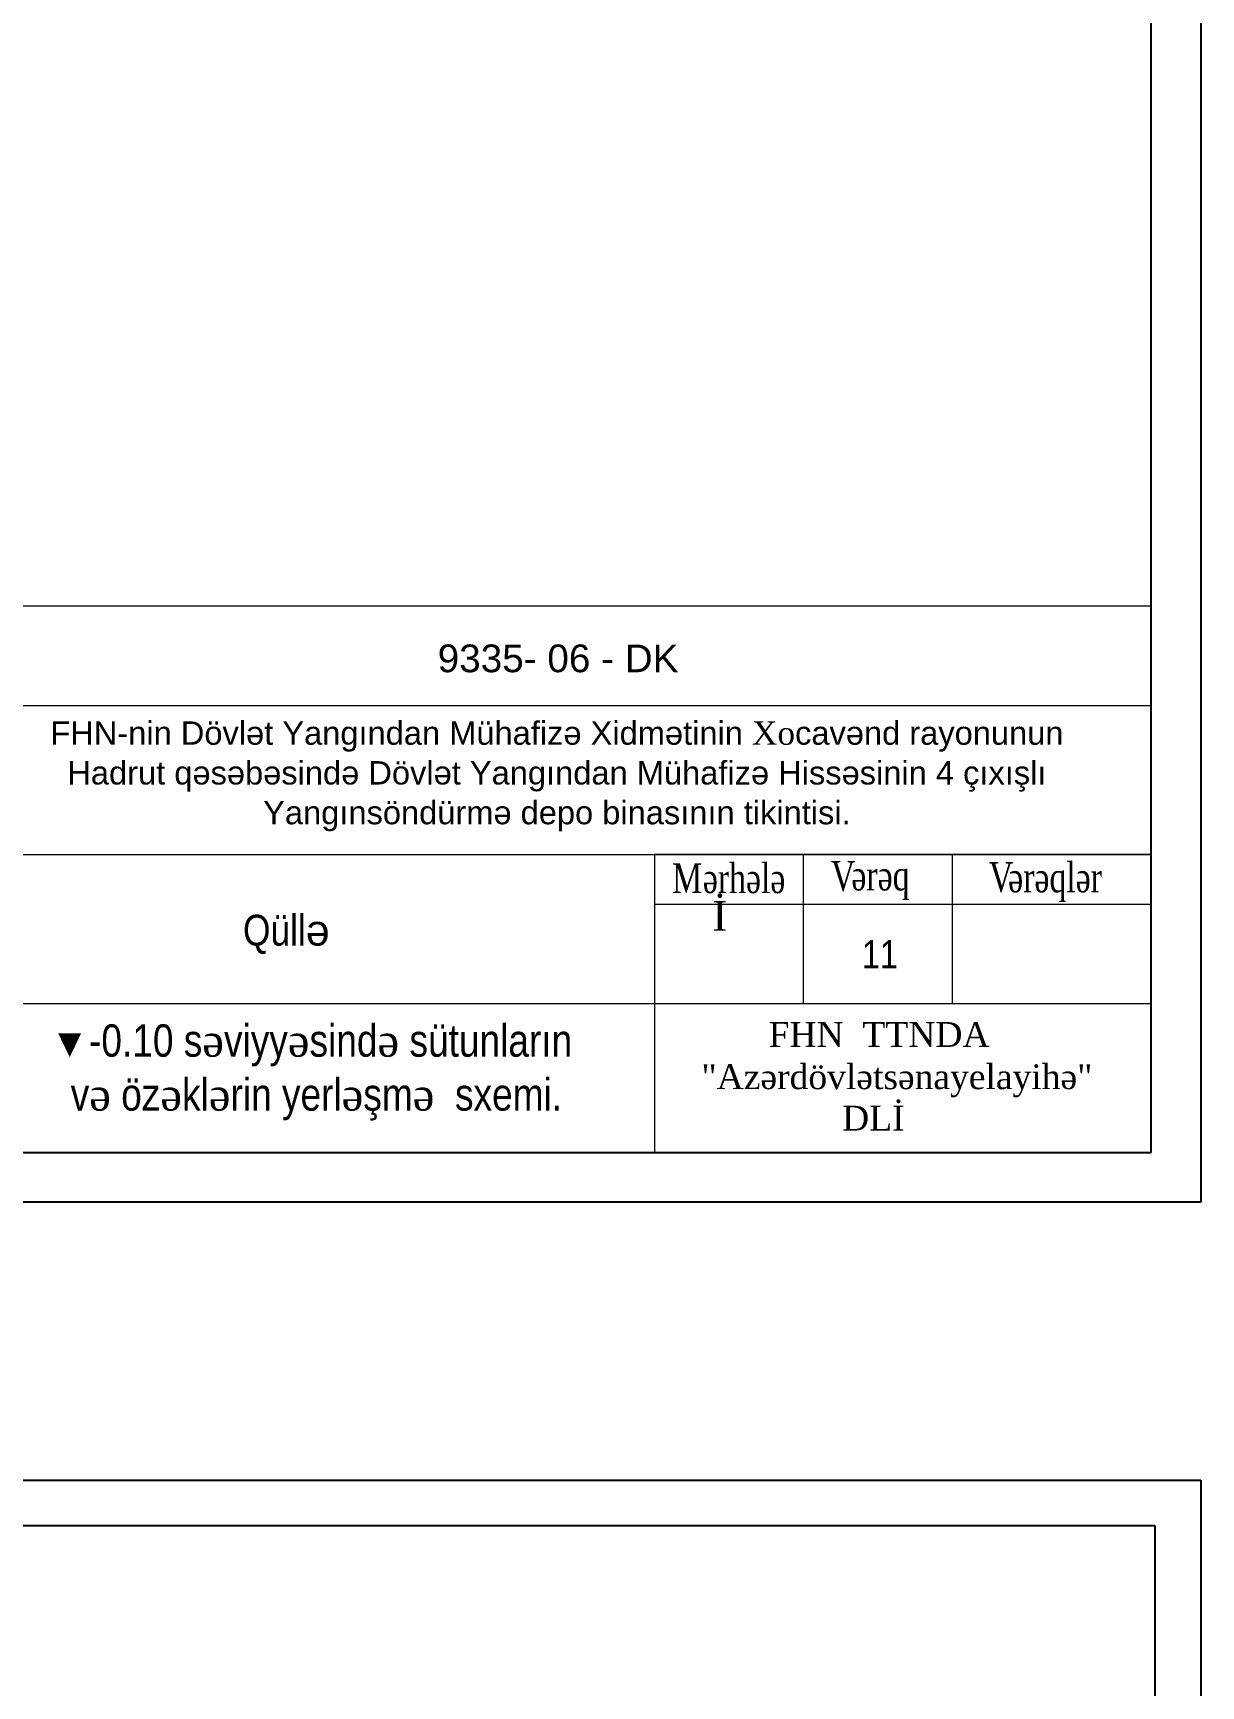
# Model space of a CAD drawing. Header units: millimetres. Extents: x -149347 to 251215, y -2929184 to -2541447.
# Drawn here: x 3249 to 14082, y -2612233 to -2596902 of the extents above; entities that cross this region are included whole.
import ezdxf

# ---------------------------------------------------------------- set-up
doc = ezdxf.new("R2010")
doc.units = ezdxf.units.MM
doc.layers.add('Text blocks_Ном._пера__1', color=7, linetype='Continuous', lineweight=15)
doc.layers.add('перегородка', color=130, linetype='Continuous', lineweight=20)
doc.styles.add('400', font='times.ttf', dxfattribs={"width": 0.75, "height": 300})
doc.styles.add('Arial', font='arial.ttf')
doc.styles.add('style6', font='ARIALN.TTF', dxfattribs={"height": 300})
doc.styles.add('Times New Roman', font='times.ttf')

# ---------------------------------------------------------------- blocks, each defined once
blk = doc.blocks.new('mekteb')
at = {"color": 0, "lineweight": 25}
for p, q in [((99643, -1821466), (139843, -1821466)), ((139843, -1821466), (139843, -1849866)), ((139843, -1849866), (99643, -1849866))]:
    blk.add_line(p, q, dxfattribs=at)
at = {"color": 0, "lineweight": 25, "ltscale": 15}
for p, q in [((139343, -1821966), (101643, -1821966)), ((139343, -1849366), (139343, -1821966)), ((101643, -1849366), (139343, -1849366))]:
    blk.add_line(p, q, dxfattribs=at)
at = {"linetype": 'Continuous', "lineweight": 15}
for p, q in [((120843, -1844866), (139343, -1844866)), ((120843, -1846366), (139343, -1846366)), ((135843, -1847866), (135843, -1846366)), ((137343, -1847866), (137343, -1846366)), ((134343, -1846866), (139343, -1846866)), ((120843, -1847866), (139343, -1847866)), ((120843, -1849366), (139343, -1849366))]:
    blk.add_line(p, q, dxfattribs=at)
for points in [[(120843, -1849366), (139343, -1849366), (139343, -1843866), (120843, -1843866)], [(134343, -1849366), (139343, -1849366), (139343, -1846366), (134343, -1846366)]]:
    blk.add_lwpolyline(points, close=True, dxfattribs=at)
at = {"lineweight": 25, "ltscale": 15, "style": '400', "width": 0.75}
for s, p in [(' M', (134437, -1846755)), ('ərhələ', (134831, -1846755)), ('V', (136119, -1846732)), ('ərəq', (136326, -1846728)), ('   V', (137454, -1846743)), ('ərəqlər', (137904, -1846747))]:
    blk.add_text(s, height=300, dxfattribs=at).set_placement(p)
at = {"lineweight": 25, "ltscale": 15, "attachment_point": 1, "style": 'Times New Roman'}
for s, insert, char_height, width in [('{\\fTimes New Roman|b0|i0|c238|p18;\\H0.42397x;İ\\fTimes New Roman|b0|i0|c186|p18;\\H2.3586x;      }', (134926, -1846834), 707.62, 10102.13), ('"{\\fTimes New Roman|b0|i0|c238|p18;Azərdövlətsənayelayihə"\\P              } {\\fTimes New Roman|b0|i0|c238|p18;DLİ}', (134816, -1848478), 250, 8698.57)]:
    blk.add_mtext(s, dxfattribs=dict(at, insert=insert, char_height=char_height, width=width))
at = {"lineweight": 25, "insert": (130203, -1846973), "char_height": 310, "width": 5486.13, "attachment_point": 1, "style": 'style6'}
blk.add_mtext('{\\C0;Q\\fArial Narrow|b0|i0|c238|p34;üll\\fArial|b0|i0|c0|p34;ə}', dxfattribs=at)
at = {"lineweight": 25, "ltscale": 15, "insert": (135115, -1848053), "char_height": 250, "attachment_point": 1, "style": 'Times New Roman'}
blk.add_mtext('  {\\fTimes New Roman|b0|i0|c238|p18;  FHN  TTNDA}', dxfattribs=at)
at = {"layer": 'Text blocks_Ном._пера__1', "linetype": 'Continuous', "lineweight": 25, "insert": (128266, -1845580), "char_height": 235, "width": 10191.85, "attachment_point": 4, "line_spacing_factor": 1.021551, "style": 'Arial'}
blk.add_mtext('\\pxqc;{\\fArial|b0|i0|c238|p34;\\C256;FHN-nin Dövlət Yangından Mühafizə Xidmətinin \\fTimes New Roman|b0|i0|c204|p18;Xo\\fArial|b0|i0|c238|p34;cavənd rayonunun Hadrut qəsəbəsində Dövlət Yangından Mühafizə Hissəsinin 4 çıxışlı Yangınsöndürmə depo binasının tikintisi.}', dxfattribs=at)
at = {"layer": 'перегородка', "lineweight": 30, "insert": (132162, -1844536), "char_height": 441.245, "width": 6524.89, "attachment_point": 7, "style": 'Arial'}
blk.add_mtext('{\\fArial|b0|i0|c238|p34;\\H0.63158x;\\C7;9335\\fArial|b0|i0|c204|p34;- \\fArial|b0|i0|c238|p34;06\\fArial|b0|i0|c204|p34; - DK}', dxfattribs=at)

msp = doc.modelspace()

# ---------------------------------------------------------------- block references
at = {"lineweight": 15}
for p, xscale, yscale, zscale in [((-114808.40342, -902768.44558), 0.921676330974804, 0.921676330974804, 0.921676330974804), ((-104251.00934, -1069033.67533), 0.8461818227046578, 0.8461818227046578, 0.8461818227046578)]:
    msp.add_blockref('mekteb', p, dxfattribs=dict(at, xscale=xscale, yscale=yscale, zscale=zscale))

# ---------------------------------------------------------------- texts
at = {"color": 1, "lineweight": 13, "insert": (10704.63874, -2605445.79863), "char_height": 314.2125, "width": 8033.7121893, "attachment_point": 5, "style": 'style6'}
msp.add_mtext('{\\fArial Narrow|b0|i0|c238|p34;        \\H0.83333x;11}', dxfattribs=at)
at = {"insert": (5829.69077, -2606542.3712), "char_height": 300, "width": 16836.4594712, "attachment_point": 5, "style": 'style6'}
msp.add_mtext('{\\fArial Narrow|b0|i0|c162|p34;\\H0.86667x;▼\\fArial Narrow|b0|i0|c238|p34;\\H1.15385x;-0.10 s\\fTimes New Roman|b0|i0|c238|p18;ə\\fArial Narrow|b0|i0|c238|p34;viyy\\fTimes New Roman|b0|i0|c238|p18;ə\\fArial Narrow|b0|i0|c238|p34;sind\\fTimes New Roman|b0|i0|c238|p18;ə\\fArial Narrow|b0|i0|c238|p34; sütunların \\P v\\fTimes New Roman|b0|i0|c238|p18;ə\\fArial Narrow|b0|i0|c238|p34; öz\\fTimes New Roman|b0|i0|c238|p18;ə\\fArial Narrow|b0|i0|c238|p34;kl\\fTimes New Roman|b0|i0|c238|p18;ə\\fArial Narrow|b0|i0|c238|p34;rin yerl\\fTimes New Roman|b0|i0|c238|p18;ə\\fArial Narrow|b0|i0|c238|p34;şm\\fTimes New Roman|b0|i0|c238|p18;ə\\fArial Narrow|b0|i0|c238|p34;  sxemi.}', dxfattribs=at)

doc.saveas('drawing.dxf')
